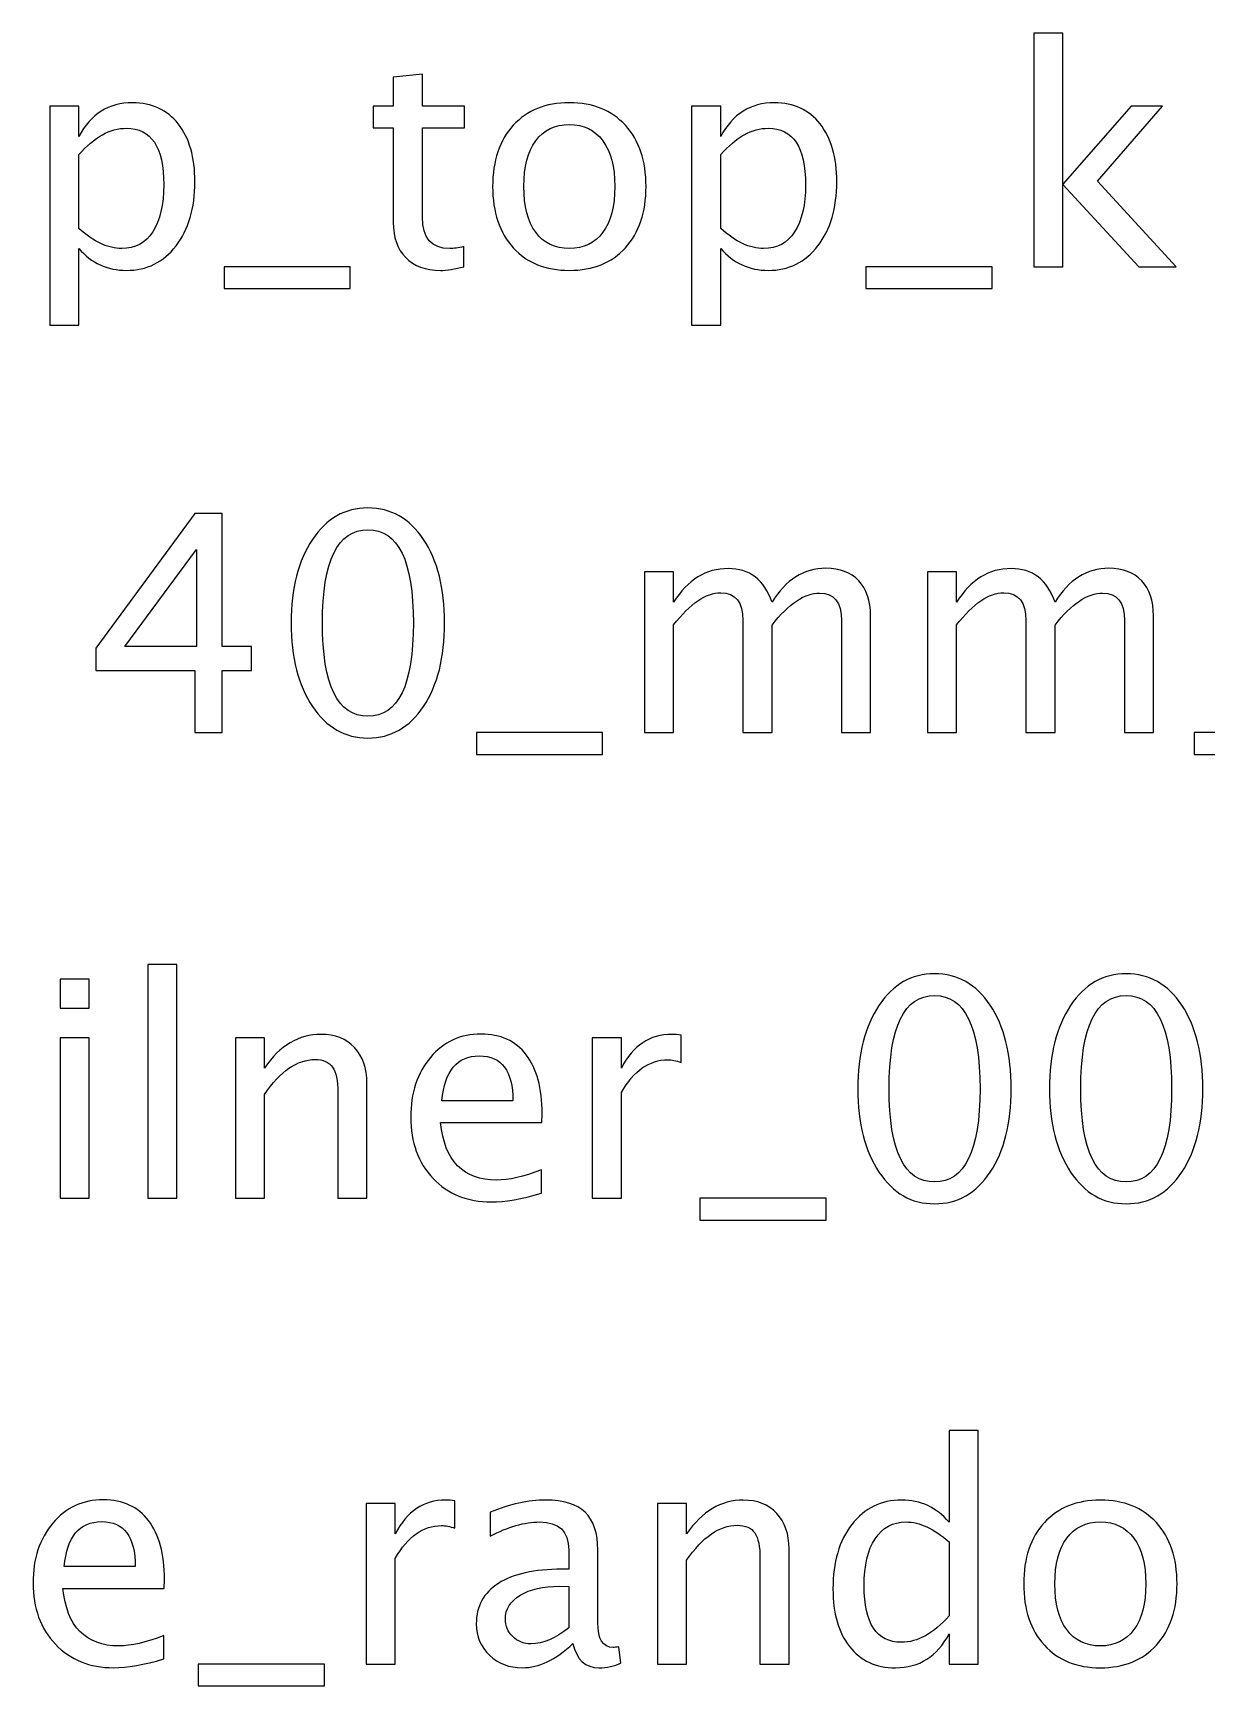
# Model space of a CAD drawing. Header units: centimetres. Extents: x -23.9 to 24.1, y -19.5 to 28.7.
# Drawn here: x 1.41 to 11.66, y 14.28 to 28.71 of the extents above; entities that cross this region are included whole.
import ezdxf

# ---------------------------------------------------------------- set-up
doc = ezdxf.new("R2010")
doc.units = ezdxf.units.CM
doc.header["$MEASUREMENT"] = 0
doc.layers.add('Layer 1', color=7, linetype='Continuous')

msp = doc.modelspace()

# ---------------------------------------------------------------- linework, layer by layer
at = {"layer": 'Layer 1'}
for points, knots in [([(10.15031, 26.67044), (10.15031, 26.67044), (10.15031, 28.71037), (10.15031, 28.71037), (10.15031, 28.71037), (10.15031, 28.71037), (10.40431, 28.71037), (10.40431, 28.71037), (10.40431, 28.71037), (10.40431, 28.71037), (10.40431, 27.39231), (10.40431, 27.39231), (10.40431, 27.39231), (10.40431, 27.39231), (10.99962, 28.07273), (10.99962, 28.07273), (10.99962, 28.07273), (10.99962, 28.07273), (11.27391, 28.07273), (11.27391, 28.07273), (11.27391, 28.07273), (11.27391, 28.07273), (10.70505, 27.41833), (10.70505, 27.41833), (10.70505, 27.41833), (10.70505, 27.41833), (11.39297, 26.67044), (11.39297, 26.67044), (11.39297, 26.67044), (11.39297, 26.67044), (11.06577, 26.67044), (11.06577, 26.67044), (11.06577, 26.67044), (11.06577, 26.67044), (10.40431, 27.38966), (10.40431, 27.38966), (10.40431, 27.38966), (10.40431, 27.38966), (10.40431, 26.67044), (10.40431, 26.67044), (10.40431, 26.67044), (10.40431, 26.67044), (10.15031, 26.67044), (10.15031, 26.67044)], [0, 0, 0, 0, 0.08333333, 0.08333333, 0.08333333, 0.08333333, 0.16666667, 0.16666667, 0.16666667, 0.16666667, 0.25, 0.25, 0.25, 0.25, 0.33333333, 0.33333333, 0.33333333, 0.33333333, 0.41666667, 0.41666667, 0.41666667, 0.41666667, 0.5, 0.5, 0.5, 0.5, 0.58333333, 0.58333333, 0.58333333, 0.58333333, 0.66666667, 0.66666667, 0.66666667, 0.66666667, 0.75, 0.75, 0.75, 0.75, 0.83333333, 0.83333333, 0.83333333, 0.83333333, 1, 1, 1, 1]), ([(5.17439, 26.67088), (5.0959, 26.64927), (5.02755, 26.63869), (4.96978, 26.63869), (4.96978, 26.63869), (4.84013, 26.63869), (4.73915, 26.67573), (4.66683, 26.74981), (4.66683, 26.74981), (4.59407, 26.8239), (4.55791, 26.92664), (4.55791, 27.0585), (4.55791, 27.0585), (4.55791, 27.0585), (4.55791, 27.88223), (4.55791, 27.88223), (4.55791, 27.88223), (4.55791, 27.88223), (4.38241, 27.88223), (4.38241, 27.88223), (4.38241, 27.88223), (4.38241, 27.88223), (4.38241, 28.07273), (4.38241, 28.07273), (4.38241, 28.07273), (4.38241, 28.07273), (4.55791, 28.07273), (4.55791, 28.07273), (4.55791, 28.07273), (4.55791, 28.07273), (4.55791, 28.32629), (4.55791, 28.32629), (4.55791, 28.32629), (4.55791, 28.32629), (4.81191, 28.35054), (4.81191, 28.35054), (4.81191, 28.35054), (4.81191, 28.35054), (4.81191, 28.07273), (4.81191, 28.07273), (4.81191, 28.07273), (4.81191, 28.07273), (5.17968, 28.07273), (5.17968, 28.07273), (5.17968, 28.07273), (5.17968, 28.07273), (5.17968, 27.88223), (5.17968, 27.88223), (5.17968, 27.88223), (5.17968, 27.88223), (4.81191, 27.88223), (4.81191, 27.88223), (4.81191, 27.88223), (4.81191, 27.88223), (4.81191, 27.10436), (4.81191, 27.10436), (4.81191, 27.10436), (4.81191, 26.92091), (4.89173, 26.82919), (5.05092, 26.82919), (5.05092, 26.82919), (5.08487, 26.82919), (5.12588, 26.83492), (5.17439, 26.84595), (5.17439, 26.84595), (5.17439, 26.84595), (5.17439, 26.67088), (5.17439, 26.67088)], [0, 0, 0, 0, 0.05555556, 0.05555556, 0.05555556, 0.05555556, 0.11111111, 0.11111111, 0.11111111, 0.11111111, 0.16666667, 0.16666667, 0.16666667, 0.16666667, 0.22222222, 0.22222222, 0.22222222, 0.22222222, 0.27777778, 0.27777778, 0.27777778, 0.27777778, 0.33333333, 0.33333333, 0.33333333, 0.33333333, 0.38888889, 0.38888889, 0.38888889, 0.38888889, 0.44444444, 0.44444444, 0.44444444, 0.44444444, 0.5, 0.5, 0.5, 0.5, 0.55555556, 0.55555556, 0.55555556, 0.55555556, 0.61111111, 0.61111111, 0.61111111, 0.61111111, 0.66666667, 0.66666667, 0.66666667, 0.66666667, 0.72222222, 0.72222222, 0.72222222, 0.72222222, 0.77777778, 0.77777778, 0.77777778, 0.77777778, 0.83333333, 0.83333333, 0.83333333, 0.83333333, 0.88888889, 0.88888889, 0.88888889, 0.88888889, 1, 1, 1, 1]), ([(1.55931, 26.15979), (1.55931, 26.15979), (1.55931, 28.07273), (1.55931, 28.07273), (1.55931, 28.07273), (1.55931, 28.07273), (1.81331, 28.07273), (1.81331, 28.07273), (1.81331, 28.07273), (1.81331, 28.07273), (1.81331, 27.80771), (1.81331, 27.80771), (1.81331, 27.80771), (1.91738, 28.00394), (2.07392, 28.10183), (2.2825, 28.10183), (2.2825, 28.10183), (2.4514, 28.10183), (2.58413, 28.04054), (2.68114, 27.91751), (2.68114, 27.91751), (2.77816, 27.79448), (2.82666, 27.62647), (2.82666, 27.41348), (2.82666, 27.41348), (2.82666, 27.18153), (2.77154, 26.99411), (2.66174, 26.85212), (2.66174, 26.85212), (2.55194, 26.70969), (2.4073, 26.63869), (2.22826, 26.63869), (2.22826, 26.63869), (2.06202, 26.63869), (1.92355, 26.70219), (1.81331, 26.82963), (1.81331, 26.82963), (1.81331, 26.82963), (1.81331, 26.15979), (1.81331, 26.15979), (1.81331, 26.15979), (1.81331, 26.15979), (1.55931, 26.15979), (1.55931, 26.15979)], [0, 0, 0, 0, 0.08333333, 0.08333333, 0.08333333, 0.08333333, 0.16666667, 0.16666667, 0.16666667, 0.16666667, 0.25, 0.25, 0.25, 0.25, 0.33333333, 0.33333333, 0.33333333, 0.33333333, 0.41666667, 0.41666667, 0.41666667, 0.41666667, 0.5, 0.5, 0.5, 0.5, 0.58333333, 0.58333333, 0.58333333, 0.58333333, 0.66666667, 0.66666667, 0.66666667, 0.66666667, 0.75, 0.75, 0.75, 0.75, 0.83333333, 0.83333333, 0.83333333, 0.83333333, 1, 1, 1, 1]), ([(6.09514, 26.63869), (5.88921, 26.63869), (5.72605, 26.70439), (5.6061, 26.8358), (5.6061, 26.8358), (5.48572, 26.96721), (5.42574, 27.14581), (5.42574, 27.37114), (5.42574, 27.37114), (5.42574, 27.59604), (5.48572, 27.77419), (5.6061, 27.90516), (5.6061, 27.90516), (5.72605, 28.03613), (5.88921, 28.10183), (6.09514, 28.10183), (6.09514, 28.10183), (6.30107, 28.10183), (6.46423, 28.03613), (6.58418, 27.90516), (6.58418, 27.90516), (6.70456, 27.77419), (6.76453, 27.59604), (6.76453, 27.37114), (6.76453, 27.37114), (6.76453, 27.14581), (6.70456, 26.96721), (6.58418, 26.8358), (6.58418, 26.8358), (6.46423, 26.70439), (6.30107, 26.63869), (6.09514, 26.63869)], [0, 0, 0, 0, 0.11111111, 0.11111111, 0.11111111, 0.11111111, 0.22222222, 0.22222222, 0.22222222, 0.22222222, 0.33333333, 0.33333333, 0.33333333, 0.33333333, 0.44444444, 0.44444444, 0.44444444, 0.44444444, 0.55555556, 0.55555556, 0.55555556, 0.55555556, 0.66666667, 0.66666667, 0.66666667, 0.66666667, 0.77777778, 0.77777778, 0.77777778, 0.77777778, 1, 1, 1, 1]), ([(7.16229, 26.15979), (7.16229, 26.15979), (7.16229, 28.07273), (7.16229, 28.07273), (7.16229, 28.07273), (7.16229, 28.07273), (7.41629, 28.07273), (7.41629, 28.07273), (7.41629, 28.07273), (7.41629, 28.07273), (7.41629, 27.80771), (7.41629, 27.80771), (7.41629, 27.80771), (7.52036, 28.00394), (7.6769, 28.10183), (7.88548, 28.10183), (7.88548, 28.10183), (8.05438, 28.10183), (8.18711, 28.04054), (8.28412, 27.91751), (8.28412, 27.91751), (8.38114, 27.79448), (8.42964, 27.62647), (8.42964, 27.41348), (8.42964, 27.41348), (8.42964, 27.18153), (8.37452, 26.99411), (8.26472, 26.85212), (8.26472, 26.85212), (8.15492, 26.70969), (8.01028, 26.63869), (7.83124, 26.63869), (7.83124, 26.63869), (7.665, 26.63869), (7.52653, 26.70219), (7.41629, 26.82963), (7.41629, 26.82963), (7.41629, 26.82963), (7.41629, 26.15979), (7.41629, 26.15979), (7.41629, 26.15979), (7.41629, 26.15979), (7.16229, 26.15979), (7.16229, 26.15979)], [0, 0, 0, 0, 0.08333333, 0.08333333, 0.08333333, 0.08333333, 0.16666667, 0.16666667, 0.16666667, 0.16666667, 0.25, 0.25, 0.25, 0.25, 0.33333333, 0.33333333, 0.33333333, 0.33333333, 0.41666667, 0.41666667, 0.41666667, 0.41666667, 0.5, 0.5, 0.5, 0.5, 0.58333333, 0.58333333, 0.58333333, 0.58333333, 0.66666667, 0.66666667, 0.66666667, 0.66666667, 0.75, 0.75, 0.75, 0.75, 0.83333333, 0.83333333, 0.83333333, 0.83333333, 1, 1, 1, 1]), ([(1.81331, 27.0047), (1.94428, 26.88784), (2.06907, 26.82919), (2.18769, 26.82919), (2.18769, 26.82919), (2.30455, 26.82919), (2.39495, 26.87814), (2.45845, 26.97559), (2.45845, 26.97559), (2.52239, 27.07305), (2.55414, 27.21019), (2.55414, 27.38746), (2.55414, 27.38746), (2.55414, 27.71554), (2.44566, 27.87958), (2.2287, 27.87958), (2.2287, 27.87958), (2.08671, 27.87958), (1.94825, 27.80286), (1.81331, 27.64896), (1.81331, 27.64896), (1.81331, 27.64896), (1.81331, 27.0047), (1.81331, 27.0047)], [0, 0, 0, 0, 0.14285714, 0.14285714, 0.14285714, 0.14285714, 0.28571429, 0.28571429, 0.28571429, 0.28571429, 0.42857143, 0.42857143, 0.42857143, 0.42857143, 0.57142857, 0.57142857, 0.57142857, 0.57142857, 0.71428571, 0.71428571, 0.71428571, 0.71428571, 1, 1, 1, 1]), ([(6.0947, 26.82919), (6.22038, 26.82919), (6.31827, 26.87637), (6.38794, 26.97118), (6.38794, 26.97118), (6.45718, 27.06555), (6.49201, 27.19917), (6.49201, 27.37114), (6.49201, 27.37114), (6.49201, 27.54268), (6.45718, 27.67586), (6.38794, 27.77022), (6.38794, 27.77022), (6.31827, 27.86415), (6.22038, 27.91133), (6.0947, 27.91133), (6.0947, 27.91133), (5.96858, 27.91133), (5.87069, 27.86415), (5.80189, 27.77022), (5.80189, 27.77022), (5.73266, 27.67586), (5.69827, 27.54268), (5.69827, 27.37114), (5.69827, 27.37114), (5.69827, 27.19917), (5.73266, 27.06555), (5.80189, 26.97118), (5.80189, 26.97118), (5.87069, 26.87637), (5.96858, 26.82919), (6.0947, 26.82919)], [0, 0, 0, 0, 0.11111111, 0.11111111, 0.11111111, 0.11111111, 0.22222222, 0.22222222, 0.22222222, 0.22222222, 0.33333333, 0.33333333, 0.33333333, 0.33333333, 0.44444444, 0.44444444, 0.44444444, 0.44444444, 0.55555556, 0.55555556, 0.55555556, 0.55555556, 0.66666667, 0.66666667, 0.66666667, 0.66666667, 0.77777778, 0.77777778, 0.77777778, 0.77777778, 1, 1, 1, 1]), ([(7.41629, 27.0047), (7.54726, 26.88784), (7.67205, 26.82919), (7.79067, 26.82919), (7.79067, 26.82919), (7.90753, 26.82919), (7.99793, 26.87814), (8.06143, 26.97559), (8.06143, 26.97559), (8.12537, 27.07305), (8.15712, 27.21019), (8.15712, 27.38746), (8.15712, 27.38746), (8.15712, 27.71554), (8.04864, 27.87958), (7.83168, 27.87958), (7.83168, 27.87958), (7.68969, 27.87958), (7.55123, 27.80286), (7.41629, 27.64896), (7.41629, 27.64896), (7.41629, 27.64896), (7.41629, 27.0047), (7.41629, 27.0047)], [0, 0, 0, 0, 0.14285714, 0.14285714, 0.14285714, 0.14285714, 0.28571429, 0.28571429, 0.28571429, 0.28571429, 0.42857143, 0.42857143, 0.42857143, 0.42857143, 0.57142857, 0.57142857, 0.57142857, 0.57142857, 0.71428571, 0.71428571, 0.71428571, 0.71428571, 1, 1, 1, 1]), ([(3.08154, 26.47994), (3.08154, 26.47994), (3.08154, 26.67044), (3.08154, 26.67044), (3.08154, 26.67044), (3.08154, 26.67044), (4.18221, 26.67044), (4.18221, 26.67044), (4.18221, 26.67044), (4.18221, 26.67044), (4.18221, 26.47994), (4.18221, 26.47994), (4.18221, 26.47994), (4.18221, 26.47994), (3.08154, 26.47994), (3.08154, 26.47994)], [0, 0, 0, 0, 0.2, 0.2, 0.2, 0.2, 0.4, 0.4, 0.4, 0.4, 0.6, 0.6, 0.6, 0.6, 1, 1, 1, 1]), ([(8.68452, 26.47994), (8.68452, 26.47994), (8.68452, 26.67044), (8.68452, 26.67044), (8.68452, 26.67044), (8.68452, 26.67044), (9.78519, 26.67044), (9.78519, 26.67044), (9.78519, 26.67044), (9.78519, 26.67044), (9.78519, 26.47994), (9.78519, 26.47994), (9.78519, 26.47994), (9.78519, 26.47994), (8.68452, 26.47994), (8.68452, 26.47994)], [0, 0, 0, 0, 0.2, 0.2, 0.2, 0.2, 0.4, 0.4, 0.4, 0.4, 0.6, 0.6, 0.6, 0.6, 1, 1, 1, 1]), ([(4.33678, 22.55706), (4.13614, 22.55706), (3.9743, 22.64922), (3.85171, 22.8331), (3.85171, 22.8331), (3.72868, 23.01699), (3.66739, 23.25952), (3.66739, 23.56115), (3.66739, 23.56115), (3.66739, 23.86277), (3.72868, 24.10531), (3.85171, 24.28919), (3.85171, 24.28919), (3.9743, 24.47308), (4.13614, 24.56524), (4.33678, 24.56524), (4.33678, 24.56524), (4.53831, 24.56524), (4.70014, 24.47352), (4.82273, 24.29007), (4.82273, 24.29007), (4.94488, 24.10663), (5.00618, 23.86365), (5.00618, 23.56115), (5.00618, 23.56115), (5.00618, 23.25952), (4.94488, 23.01699), (4.82273, 22.8331), (4.82273, 22.8331), (4.70014, 22.64922), (4.53831, 22.55706), (4.33678, 22.55706)], [0, 0, 0, 0, 0.11111111, 0.11111111, 0.11111111, 0.11111111, 0.22222222, 0.22222222, 0.22222222, 0.22222222, 0.33333333, 0.33333333, 0.33333333, 0.33333333, 0.44444444, 0.44444444, 0.44444444, 0.44444444, 0.55555556, 0.55555556, 0.55555556, 0.55555556, 0.66666667, 0.66666667, 0.66666667, 0.66666667, 0.77777778, 0.77777778, 0.77777778, 0.77777778, 1, 1, 1, 1]), ([(2.82513, 22.60468), (2.82513, 22.60468), (2.82513, 23.14708), (2.82513, 23.14708), (2.82513, 23.14708), (2.82513, 23.14708), (1.96259, 23.14708), (1.96259, 23.14708), (1.96259, 23.14708), (1.96259, 23.14708), (1.96259, 23.34022), (1.96259, 23.34022), (1.96259, 23.34022), (1.96259, 23.34022), (2.82513, 24.51762), (2.82513, 24.51762), (2.82513, 24.51762), (2.82513, 24.51762), (3.06325, 24.51762), (3.06325, 24.51762), (3.06325, 24.51762), (3.06325, 24.51762), (3.06325, 23.3561), (3.06325, 23.3561), (3.06325, 23.3561), (3.06325, 23.3561), (3.3199, 23.3561), (3.3199, 23.3561), (3.3199, 23.3561), (3.3199, 23.3561), (3.3199, 23.14708), (3.3199, 23.14708), (3.3199, 23.14708), (3.3199, 23.14708), (3.06325, 23.14708), (3.06325, 23.14708), (3.06325, 23.14708), (3.06325, 23.14708), (3.06325, 22.60468), (3.06325, 22.60468), (3.06325, 22.60468), (3.06325, 22.60468), (2.82513, 22.60468), (2.82513, 22.60468)], [0, 0, 0, 0, 0.08333333, 0.08333333, 0.08333333, 0.08333333, 0.16666667, 0.16666667, 0.16666667, 0.16666667, 0.25, 0.25, 0.25, 0.25, 0.33333333, 0.33333333, 0.33333333, 0.33333333, 0.41666667, 0.41666667, 0.41666667, 0.41666667, 0.5, 0.5, 0.5, 0.5, 0.58333333, 0.58333333, 0.58333333, 0.58333333, 0.66666667, 0.66666667, 0.66666667, 0.66666667, 0.75, 0.75, 0.75, 0.75, 0.83333333, 0.83333333, 0.83333333, 0.83333333, 1, 1, 1, 1]), ([(4.33634, 22.74755), (4.60137, 22.74755), (4.73366, 23.01875), (4.73366, 23.56115), (4.73366, 23.56115), (4.73366, 24.10354), (4.60137, 24.37474), (4.33634, 24.37474), (4.33634, 24.37474), (4.0722, 24.37474), (3.93991, 24.10354), (3.93991, 23.56115), (3.93991, 23.56115), (3.93991, 23.01875), (4.0722, 22.74755), (4.33634, 22.74755)], [0, 0, 0, 0, 0.2, 0.2, 0.2, 0.2, 0.4, 0.4, 0.4, 0.4, 0.6, 0.6, 0.6, 0.6, 1, 1, 1, 1]), ([(2.2135, 23.3561), (2.2135, 23.3561), (2.841, 23.3561), (2.841, 23.3561), (2.841, 23.3561), (2.841, 23.3561), (2.841, 24.20364), (2.841, 24.20364), (2.841, 24.20364), (2.841, 24.20364), (2.2135, 23.3561), (2.2135, 23.3561)], [0, 0, 0, 0, 0.25, 0.25, 0.25, 0.25, 0.5, 0.5, 0.5, 0.5, 1, 1, 1, 1]), ([(6.75066, 22.60468), (6.75066, 22.60468), (6.75066, 24.00697), (6.75066, 24.00697), (6.75066, 24.00697), (6.75066, 24.00697), (7.00466, 24.00697), (7.00466, 24.00697), (7.00466, 24.00697), (7.00466, 24.00697), (7.00466, 23.74195), (7.00466, 23.74195), (7.00466, 23.74195), (7.12857, 23.93818), (7.28732, 24.03607), (7.48179, 24.03607), (7.48179, 24.03607), (7.6692, 24.03607), (7.79664, 23.93818), (7.86455, 23.74195), (7.86455, 23.74195), (7.98494, 23.93994), (8.14193, 24.03872), (8.33463, 24.03872), (8.33463, 24.03872), (8.45766, 24.03872), (8.55335, 24.00256), (8.6217, 23.9298), (8.6217, 23.9298), (8.69005, 23.85704), (8.72445, 23.75518), (8.72445, 23.62421), (8.72445, 23.62421), (8.72445, 23.62421), (8.72445, 22.60468), (8.72445, 22.60468), (8.72445, 22.60468), (8.72445, 22.60468), (8.47045, 22.60468), (8.47045, 22.60468), (8.47045, 22.60468), (8.47045, 22.60468), (8.47045, 23.58231), (8.47045, 23.58231), (8.47045, 23.58231), (8.47045, 23.74195), (8.40695, 23.82176), (8.27995, 23.82176), (8.27995, 23.82176), (8.1481, 23.82176), (8.00963, 23.72872), (7.86455, 23.54219), (7.86455, 23.54219), (7.86455, 23.54219), (7.86455, 22.60468), (7.86455, 22.60468), (7.86455, 22.60468), (7.86455, 22.60468), (7.61055, 22.60468), (7.61055, 22.60468), (7.61055, 22.60468), (7.61055, 22.60468), (7.61055, 23.5832), (7.61055, 23.5832), (7.61055, 23.5832), (7.61055, 23.74415), (7.54617, 23.82441), (7.41697, 23.82441), (7.41697, 23.82441), (7.28865, 23.82441), (7.15106, 23.73092), (7.00466, 23.54351), (7.00466, 23.54351), (7.00466, 23.54351), (7.00466, 22.60468), (7.00466, 22.60468), (7.00466, 22.60468), (7.00466, 22.60468), (6.75066, 22.60468), (6.75066, 22.60468)], [0, 0, 0, 0, 0.04761905, 0.04761905, 0.04761905, 0.04761905, 0.0952381, 0.0952381, 0.0952381, 0.0952381, 0.14285714, 0.14285714, 0.14285714, 0.14285714, 0.19047619, 0.19047619, 0.19047619, 0.19047619, 0.23809524, 0.23809524, 0.23809524, 0.23809524, 0.28571429, 0.28571429, 0.28571429, 0.28571429, 0.33333333, 0.33333333, 0.33333333, 0.33333333, 0.38095238, 0.38095238, 0.38095238, 0.38095238, 0.42857143, 0.42857143, 0.42857143, 0.42857143, 0.47619048, 0.47619048, 0.47619048, 0.47619048, 0.52380952, 0.52380952, 0.52380952, 0.52380952, 0.57142857, 0.57142857, 0.57142857, 0.57142857, 0.61904762, 0.61904762, 0.61904762, 0.61904762, 0.66666667, 0.66666667, 0.66666667, 0.66666667, 0.71428571, 0.71428571, 0.71428571, 0.71428571, 0.76190476, 0.76190476, 0.76190476, 0.76190476, 0.80952381, 0.80952381, 0.80952381, 0.80952381, 0.85714286, 0.85714286, 0.85714286, 0.85714286, 0.9047619, 0.9047619, 0.9047619, 0.9047619, 1, 1, 1, 1]), ([(9.22098, 22.60468), (9.22098, 22.60468), (9.22098, 24.00697), (9.22098, 24.00697), (9.22098, 24.00697), (9.22098, 24.00697), (9.47498, 24.00697), (9.47498, 24.00697), (9.47498, 24.00697), (9.47498, 24.00697), (9.47498, 23.74195), (9.47498, 23.74195), (9.47498, 23.74195), (9.59889, 23.93818), (9.75764, 24.03607), (9.95211, 24.03607), (9.95211, 24.03607), (10.13952, 24.03607), (10.26696, 23.93818), (10.33487, 23.74195), (10.33487, 23.74195), (10.45526, 23.93994), (10.61225, 24.03872), (10.80495, 24.03872), (10.80495, 24.03872), (10.92798, 24.03872), (11.02367, 24.00256), (11.09202, 23.9298), (11.09202, 23.9298), (11.16037, 23.85704), (11.19477, 23.75518), (11.19477, 23.62421), (11.19477, 23.62421), (11.19477, 23.62421), (11.19477, 22.60468), (11.19477, 22.60468), (11.19477, 22.60468), (11.19477, 22.60468), (10.94077, 22.60468), (10.94077, 22.60468), (10.94077, 22.60468), (10.94077, 22.60468), (10.94077, 23.58231), (10.94077, 23.58231), (10.94077, 23.58231), (10.94077, 23.74195), (10.87727, 23.82176), (10.75027, 23.82176), (10.75027, 23.82176), (10.61842, 23.82176), (10.47995, 23.72872), (10.33487, 23.54219), (10.33487, 23.54219), (10.33487, 23.54219), (10.33487, 22.60468), (10.33487, 22.60468), (10.33487, 22.60468), (10.33487, 22.60468), (10.08087, 22.60468), (10.08087, 22.60468), (10.08087, 22.60468), (10.08087, 22.60468), (10.08087, 23.5832), (10.08087, 23.5832), (10.08087, 23.5832), (10.08087, 23.74415), (10.01649, 23.82441), (9.88729, 23.82441), (9.88729, 23.82441), (9.75897, 23.82441), (9.62138, 23.73092), (9.47498, 23.54351), (9.47498, 23.54351), (9.47498, 23.54351), (9.47498, 22.60468), (9.47498, 22.60468), (9.47498, 22.60468), (9.47498, 22.60468), (9.22098, 22.60468), (9.22098, 22.60468)], [0, 0, 0, 0, 0.04761905, 0.04761905, 0.04761905, 0.04761905, 0.0952381, 0.0952381, 0.0952381, 0.0952381, 0.14285714, 0.14285714, 0.14285714, 0.14285714, 0.19047619, 0.19047619, 0.19047619, 0.19047619, 0.23809524, 0.23809524, 0.23809524, 0.23809524, 0.28571429, 0.28571429, 0.28571429, 0.28571429, 0.33333333, 0.33333333, 0.33333333, 0.33333333, 0.38095238, 0.38095238, 0.38095238, 0.38095238, 0.42857143, 0.42857143, 0.42857143, 0.42857143, 0.47619048, 0.47619048, 0.47619048, 0.47619048, 0.52380952, 0.52380952, 0.52380952, 0.52380952, 0.57142857, 0.57142857, 0.57142857, 0.57142857, 0.61904762, 0.61904762, 0.61904762, 0.61904762, 0.66666667, 0.66666667, 0.66666667, 0.66666667, 0.71428571, 0.71428571, 0.71428571, 0.71428571, 0.76190476, 0.76190476, 0.76190476, 0.76190476, 0.80952381, 0.80952381, 0.80952381, 0.80952381, 0.85714286, 0.85714286, 0.85714286, 0.85714286, 0.9047619, 0.9047619, 0.9047619, 0.9047619, 1, 1, 1, 1]), ([(5.28487, 22.41418), (5.28487, 22.41418), (5.28487, 22.60468), (5.28487, 22.60468), (5.28487, 22.60468), (5.28487, 22.60468), (6.38554, 22.60468), (6.38554, 22.60468), (6.38554, 22.60468), (6.38554, 22.60468), (6.38554, 22.41418), (6.38554, 22.41418), (6.38554, 22.41418), (6.38554, 22.41418), (5.28487, 22.41418), (5.28487, 22.41418)], [0, 0, 0, 0, 0.2, 0.2, 0.2, 0.2, 0.4, 0.4, 0.4, 0.4, 0.6, 0.6, 0.6, 0.6, 1, 1, 1, 1]), ([(11.54842, 22.41418), (11.54842, 22.41418), (11.54842, 22.60468), (11.54842, 22.60468), (11.54842, 22.60468), (11.54842, 22.60468), (12.64909, 22.60468), (12.64909, 22.60468), (12.64909, 22.60468), (12.64909, 22.60468), (12.64909, 22.41418), (12.64909, 22.41418), (12.64909, 22.41418), (12.64909, 22.41418), (11.54842, 22.41418), (11.54842, 22.41418)], [0, 0, 0, 0, 0.2, 0.2, 0.2, 0.2, 0.4, 0.4, 0.4, 0.4, 0.6, 0.6, 0.6, 0.6, 1, 1, 1, 1]), ([(2.41478, 18.53892), (2.41478, 18.53892), (2.41478, 20.57885), (2.41478, 20.57885), (2.41478, 20.57885), (2.41478, 20.57885), (2.66878, 20.57885), (2.66878, 20.57885), (2.66878, 20.57885), (2.66878, 20.57885), (2.66878, 18.53892), (2.66878, 18.53892), (2.66878, 18.53892), (2.66878, 18.53892), (2.41478, 18.53892), (2.41478, 18.53892)], [0, 0, 0, 0, 0.2, 0.2, 0.2, 0.2, 0.4, 0.4, 0.4, 0.4, 0.6, 0.6, 0.6, 0.6, 1, 1, 1, 1]), ([(9.28335, 18.4913), (9.08271, 18.4913), (8.92087, 18.58346), (8.79828, 18.76734), (8.79828, 18.76734), (8.67525, 18.95123), (8.61396, 19.19376), (8.61396, 19.49539), (8.61396, 19.49539), (8.61396, 19.79701), (8.67525, 20.03955), (8.79828, 20.22343), (8.79828, 20.22343), (8.92087, 20.40732), (9.08271, 20.49948), (9.28335, 20.49948), (9.28335, 20.49948), (9.48488, 20.49948), (9.64671, 20.40776), (9.7693, 20.22431), (9.7693, 20.22431), (9.89145, 20.04087), (9.95275, 19.79789), (9.95275, 19.49539), (9.95275, 19.49539), (9.95275, 19.19376), (9.89145, 18.95123), (9.7693, 18.76734), (9.7693, 18.76734), (9.64671, 18.58346), (9.48488, 18.4913), (9.28335, 18.4913)], [0, 0, 0, 0, 0.11111111, 0.11111111, 0.11111111, 0.11111111, 0.22222222, 0.22222222, 0.22222222, 0.22222222, 0.33333333, 0.33333333, 0.33333333, 0.33333333, 0.44444444, 0.44444444, 0.44444444, 0.44444444, 0.55555556, 0.55555556, 0.55555556, 0.55555556, 0.66666667, 0.66666667, 0.66666667, 0.66666667, 0.77777778, 0.77777778, 0.77777778, 0.77777778, 1, 1, 1, 1]), ([(10.9564, 18.4913), (10.75576, 18.4913), (10.59392, 18.58346), (10.47133, 18.76734), (10.47133, 18.76734), (10.3483, 18.95123), (10.28701, 19.19376), (10.28701, 19.49539), (10.28701, 19.49539), (10.28701, 19.79701), (10.3483, 20.03955), (10.47133, 20.22343), (10.47133, 20.22343), (10.59392, 20.40732), (10.75576, 20.49948), (10.9564, 20.49948), (10.9564, 20.49948), (11.15793, 20.49948), (11.31976, 20.40776), (11.44235, 20.22431), (11.44235, 20.22431), (11.5645, 20.04087), (11.6258, 19.79789), (11.6258, 19.49539), (11.6258, 19.49539), (11.6258, 19.19376), (11.5645, 18.95123), (11.44235, 18.76734), (11.44235, 18.76734), (11.31976, 18.58346), (11.15793, 18.4913), (10.9564, 18.4913)], [0, 0, 0, 0, 0.11111111, 0.11111111, 0.11111111, 0.11111111, 0.22222222, 0.22222222, 0.22222222, 0.22222222, 0.33333333, 0.33333333, 0.33333333, 0.33333333, 0.44444444, 0.44444444, 0.44444444, 0.44444444, 0.55555556, 0.55555556, 0.55555556, 0.55555556, 0.66666667, 0.66666667, 0.66666667, 0.66666667, 0.77777778, 0.77777778, 0.77777778, 0.77777778, 1, 1, 1, 1]), ([(1.65014, 20.19786), (1.65014, 20.19786), (1.65014, 20.45186), (1.65014, 20.45186), (1.65014, 20.45186), (1.65014, 20.45186), (1.90414, 20.45186), (1.90414, 20.45186), (1.90414, 20.45186), (1.90414, 20.45186), (1.90414, 20.19786), (1.90414, 20.19786), (1.90414, 20.19786), (1.90414, 20.19786), (1.65014, 20.19786), (1.65014, 20.19786)], [0, 0, 0, 0, 0.2, 0.2, 0.2, 0.2, 0.4, 0.4, 0.4, 0.4, 0.6, 0.6, 0.6, 0.6, 1, 1, 1, 1]), ([(9.28291, 18.68179), (9.54794, 18.68179), (9.68023, 18.95299), (9.68023, 19.49539), (9.68023, 19.49539), (9.68023, 20.03778), (9.54794, 20.30898), (9.28291, 20.30898), (9.28291, 20.30898), (9.01877, 20.30898), (8.88648, 20.03778), (8.88648, 19.49539), (8.88648, 19.49539), (8.88648, 18.95299), (9.01877, 18.68179), (9.28291, 18.68179)], [0, 0, 0, 0, 0.2, 0.2, 0.2, 0.2, 0.4, 0.4, 0.4, 0.4, 0.6, 0.6, 0.6, 0.6, 1, 1, 1, 1]), ([(10.95596, 18.68179), (11.22099, 18.68179), (11.35328, 18.95299), (11.35328, 19.49539), (11.35328, 19.49539), (11.35328, 20.03778), (11.22099, 20.30898), (10.95596, 20.30898), (10.95596, 20.30898), (10.69182, 20.30898), (10.55953, 20.03778), (10.55953, 19.49539), (10.55953, 19.49539), (10.55953, 18.95299), (10.69182, 18.68179), (10.95596, 18.68179)], [0, 0, 0, 0, 0.2, 0.2, 0.2, 0.2, 0.4, 0.4, 0.4, 0.4, 0.6, 0.6, 0.6, 0.6, 1, 1, 1, 1]), ([(1.65014, 18.53892), (1.65014, 18.53892), (1.65014, 19.94121), (1.65014, 19.94121), (1.65014, 19.94121), (1.65014, 19.94121), (1.90414, 19.94121), (1.90414, 19.94121), (1.90414, 19.94121), (1.90414, 19.94121), (1.90414, 18.53892), (1.90414, 18.53892), (1.90414, 18.53892), (1.90414, 18.53892), (1.65014, 18.53892), (1.65014, 18.53892)], [0, 0, 0, 0, 0.2, 0.2, 0.2, 0.2, 0.4, 0.4, 0.4, 0.4, 0.6, 0.6, 0.6, 0.6, 1, 1, 1, 1]), ([(3.17942, 18.53892), (3.17942, 18.53892), (3.17942, 19.94121), (3.17942, 19.94121), (3.17942, 19.94121), (3.17942, 19.94121), (3.43342, 19.94121), (3.43342, 19.94121), (3.43342, 19.94121), (3.43342, 19.94121), (3.43342, 19.67619), (3.43342, 19.67619), (3.43342, 19.67619), (3.56792, 19.87242), (3.73284, 19.97031), (3.92775, 19.97031), (3.92775, 19.97031), (4.05034, 19.97031), (4.14779, 19.93195), (4.21967, 19.85478), (4.21967, 19.85478), (4.29155, 19.77805), (4.32771, 19.67442), (4.32771, 19.54478), (4.32771, 19.54478), (4.32771, 19.54478), (4.32771, 18.53892), (4.32771, 18.53892), (4.32771, 18.53892), (4.32771, 18.53892), (4.07371, 18.53892), (4.07371, 18.53892), (4.07371, 18.53892), (4.07371, 18.53892), (4.07371, 19.46187), (4.07371, 19.46187), (4.07371, 19.46187), (4.07371, 19.56594), (4.05828, 19.64003), (4.02785, 19.68412), (4.02785, 19.68412), (3.99698, 19.72866), (3.94627, 19.75071), (3.87527, 19.75071), (3.87527, 19.75071), (3.71917, 19.75071), (3.57188, 19.64885), (3.43342, 19.44512), (3.43342, 19.44512), (3.43342, 19.44512), (3.43342, 18.53892), (3.43342, 18.53892), (3.43342, 18.53892), (3.43342, 18.53892), (3.17942, 18.53892), (3.17942, 18.53892)], [0, 0, 0, 0, 0.06666667, 0.06666667, 0.06666667, 0.06666667, 0.13333333, 0.13333333, 0.13333333, 0.13333333, 0.2, 0.2, 0.2, 0.2, 0.26666667, 0.26666667, 0.26666667, 0.26666667, 0.33333333, 0.33333333, 0.33333333, 0.33333333, 0.4, 0.4, 0.4, 0.4, 0.46666667, 0.46666667, 0.46666667, 0.46666667, 0.53333333, 0.53333333, 0.53333333, 0.53333333, 0.6, 0.6, 0.6, 0.6, 0.66666667, 0.66666667, 0.66666667, 0.66666667, 0.73333333, 0.73333333, 0.73333333, 0.73333333, 0.8, 0.8, 0.8, 0.8, 0.86666667, 0.86666667, 0.86666667, 0.86666667, 1, 1, 1, 1]), ([(5.85083, 18.5839), (5.68017, 18.53275), (5.53421, 18.50717), (5.4125, 18.50717), (5.4125, 18.50717), (5.2048, 18.50717), (5.03591, 18.57596), (4.90583, 18.7131), (4.90583, 18.7131), (4.77574, 18.85025), (4.71047, 19.02796), (4.71047, 19.24668), (4.71047, 19.24668), (4.71047, 19.45879), (4.7678, 19.63297), (4.88289, 19.76923), (4.88289, 19.76923), (4.99799, 19.90505), (5.14527, 19.97296), (5.32475, 19.97296), (5.32475, 19.97296), (5.49452, 19.97296), (5.62593, 19.91255), (5.71854, 19.79172), (5.71854, 19.79172), (5.81114, 19.67089), (5.85744, 19.4998), (5.85744, 19.27799), (5.85744, 19.27799), (5.85744, 19.27799), (5.85612, 19.20038), (5.85612, 19.20038), (5.85612, 19.20038), (5.85612, 19.20038), (4.96977, 19.20038), (4.96977, 19.20038), (4.96977, 19.20038), (5.00681, 18.86524), (5.17041, 18.69767), (5.46013, 18.69767), (5.46013, 18.69767), (5.5664, 18.69767), (5.69649, 18.72766), (5.85083, 18.78763), (5.85083, 18.78763), (5.85083, 18.78763), (5.85083, 18.5839), (5.85083, 18.5839)], [0, 0, 0, 0, 0.07692308, 0.07692308, 0.07692308, 0.07692308, 0.15384615, 0.15384615, 0.15384615, 0.15384615, 0.23076923, 0.23076923, 0.23076923, 0.23076923, 0.30769231, 0.30769231, 0.30769231, 0.30769231, 0.38461538, 0.38461538, 0.38461538, 0.38461538, 0.46153846, 0.46153846, 0.46153846, 0.46153846, 0.53846154, 0.53846154, 0.53846154, 0.53846154, 0.61538462, 0.61538462, 0.61538462, 0.61538462, 0.69230769, 0.69230769, 0.69230769, 0.69230769, 0.76923077, 0.76923077, 0.76923077, 0.76923077, 0.84615385, 0.84615385, 0.84615385, 0.84615385, 1, 1, 1, 1]), ([(6.29577, 18.53892), (6.29577, 18.53892), (6.29577, 19.94121), (6.29577, 19.94121), (6.29577, 19.94121), (6.29577, 19.94121), (6.54977, 19.94121), (6.54977, 19.94121), (6.54977, 19.94121), (6.54977, 19.94121), (6.54977, 19.67619), (6.54977, 19.67619), (6.54977, 19.67619), (6.65075, 19.87242), (6.79715, 19.97031), (6.98942, 19.97031), (6.98942, 19.97031), (7.01544, 19.97031), (7.04278, 19.96811), (7.071, 19.9637), (7.071, 19.9637), (7.071, 19.9637), (7.071, 19.72602), (7.071, 19.72602), (7.071, 19.72602), (7.0269, 19.74057), (6.9881, 19.74806), (6.95458, 19.74806), (6.95458, 19.74806), (6.79319, 19.74806), (6.65825, 19.65281), (6.54977, 19.46187), (6.54977, 19.46187), (6.54977, 19.46187), (6.54977, 18.53892), (6.54977, 18.53892), (6.54977, 18.53892), (6.54977, 18.53892), (6.29577, 18.53892), (6.29577, 18.53892)], [0, 0, 0, 0, 0.09090909, 0.09090909, 0.09090909, 0.09090909, 0.18181818, 0.18181818, 0.18181818, 0.18181818, 0.27272727, 0.27272727, 0.27272727, 0.27272727, 0.36363636, 0.36363636, 0.36363636, 0.36363636, 0.45454545, 0.45454545, 0.45454545, 0.45454545, 0.54545455, 0.54545455, 0.54545455, 0.54545455, 0.63636364, 0.63636364, 0.63636364, 0.63636364, 0.72727273, 0.72727273, 0.72727273, 0.72727273, 0.81818182, 0.81818182, 0.81818182, 0.81818182, 1, 1, 1, 1]), ([(4.983, 19.39088), (4.983, 19.39088), (5.60212, 19.39088), (5.60212, 19.39088), (5.60212, 19.39088), (5.60212, 19.65193), (5.50466, 19.78246), (5.3102, 19.78246), (5.3102, 19.78246), (5.1144, 19.78246), (5.00548, 19.65193), (4.983, 19.39088)], [0, 0, 0, 0, 0.25, 0.25, 0.25, 0.25, 0.5, 0.5, 0.5, 0.5, 1, 1, 1, 1]), ([(7.23548, 18.34842), (7.23548, 18.34842), (7.23548, 18.53892), (7.23548, 18.53892), (7.23548, 18.53892), (7.23548, 18.53892), (8.33615, 18.53892), (8.33615, 18.53892), (8.33615, 18.53892), (8.33615, 18.53892), (8.33615, 18.34842), (8.33615, 18.34842), (8.33615, 18.34842), (8.33615, 18.34842), (7.23548, 18.34842), (7.23548, 18.34842)], [0, 0, 0, 0, 0.2, 0.2, 0.2, 0.2, 0.4, 0.4, 0.4, 0.4, 0.6, 0.6, 0.6, 0.6, 1, 1, 1, 1]), ([(9.40971, 14.47316), (9.40971, 14.47316), (9.40971, 14.73642), (9.40971, 14.73642), (9.40971, 14.73642), (9.30608, 14.53975), (9.14998, 14.44141), (8.9414, 14.44141), (8.9414, 14.44141), (8.77206, 14.44141), (8.63889, 14.50271), (8.54188, 14.62574), (8.54188, 14.62574), (8.44486, 14.74877), (8.39635, 14.91678), (8.39635, 15.12977), (8.39635, 15.12977), (8.39635, 15.3626), (8.45148, 15.55001), (8.56128, 15.69201), (8.56128, 15.69201), (8.67152, 15.83356), (8.81616, 15.90455), (8.99564, 15.90455), (8.99564, 15.90455), (9.16188, 15.90455), (9.30035, 15.84105), (9.40971, 15.71361), (9.40971, 15.71361), (9.40971, 15.71361), (9.40971, 16.51309), (9.40971, 16.51309), (9.40971, 16.51309), (9.40971, 16.51309), (9.66371, 16.51309), (9.66371, 16.51309), (9.66371, 16.51309), (9.66371, 16.51309), (9.66371, 14.47316), (9.66371, 14.47316), (9.66371, 14.47316), (9.66371, 14.47316), (9.40971, 14.47316), (9.40971, 14.47316)], [0, 0, 0, 0, 0.08333333, 0.08333333, 0.08333333, 0.08333333, 0.16666667, 0.16666667, 0.16666667, 0.16666667, 0.25, 0.25, 0.25, 0.25, 0.33333333, 0.33333333, 0.33333333, 0.33333333, 0.41666667, 0.41666667, 0.41666667, 0.41666667, 0.5, 0.5, 0.5, 0.5, 0.58333333, 0.58333333, 0.58333333, 0.58333333, 0.66666667, 0.66666667, 0.66666667, 0.66666667, 0.75, 0.75, 0.75, 0.75, 0.83333333, 0.83333333, 0.83333333, 0.83333333, 1, 1, 1, 1]), ([(2.55392, 14.51814), (2.38326, 14.46699), (2.2373, 14.44141), (2.11559, 14.44141), (2.11559, 14.44141), (1.90789, 14.44141), (1.739, 14.5102), (1.60892, 14.64734), (1.60892, 14.64734), (1.47883, 14.78449), (1.41356, 14.9622), (1.41356, 15.18092), (1.41356, 15.18092), (1.41356, 15.39303), (1.47089, 15.56721), (1.58598, 15.70347), (1.58598, 15.70347), (1.70108, 15.83929), (1.84836, 15.9072), (2.02784, 15.9072), (2.02784, 15.9072), (2.19761, 15.9072), (2.32902, 15.84679), (2.42163, 15.72596), (2.42163, 15.72596), (2.51423, 15.60513), (2.56053, 15.43404), (2.56053, 15.21223), (2.56053, 15.21223), (2.56053, 15.21223), (2.55921, 15.13462), (2.55921, 15.13462), (2.55921, 15.13462), (2.55921, 15.13462), (1.67286, 15.13462), (1.67286, 15.13462), (1.67286, 15.13462), (1.7099, 14.79948), (1.8735, 14.63191), (2.16322, 14.63191), (2.16322, 14.63191), (2.26949, 14.63191), (2.39958, 14.6619), (2.55392, 14.72187), (2.55392, 14.72187), (2.55392, 14.72187), (2.55392, 14.51814), (2.55392, 14.51814)], [0, 0, 0, 0, 0.07692308, 0.07692308, 0.07692308, 0.07692308, 0.15384615, 0.15384615, 0.15384615, 0.15384615, 0.23076923, 0.23076923, 0.23076923, 0.23076923, 0.30769231, 0.30769231, 0.30769231, 0.30769231, 0.38461538, 0.38461538, 0.38461538, 0.38461538, 0.46153846, 0.46153846, 0.46153846, 0.46153846, 0.53846154, 0.53846154, 0.53846154, 0.53846154, 0.61538462, 0.61538462, 0.61538462, 0.61538462, 0.69230769, 0.69230769, 0.69230769, 0.69230769, 0.76923077, 0.76923077, 0.76923077, 0.76923077, 0.84615385, 0.84615385, 0.84615385, 0.84615385, 1, 1, 1, 1]), ([(4.32177, 14.47316), (4.32177, 14.47316), (4.32177, 15.87545), (4.32177, 15.87545), (4.32177, 15.87545), (4.32177, 15.87545), (4.57577, 15.87545), (4.57577, 15.87545), (4.57577, 15.87545), (4.57577, 15.87545), (4.57577, 15.61043), (4.57577, 15.61043), (4.57577, 15.61043), (4.67675, 15.80666), (4.82315, 15.90455), (5.01542, 15.90455), (5.01542, 15.90455), (5.04144, 15.90455), (5.06878, 15.90235), (5.097, 15.89794), (5.097, 15.89794), (5.097, 15.89794), (5.097, 15.66026), (5.097, 15.66026), (5.097, 15.66026), (5.0529, 15.67481), (5.0141, 15.6823), (4.98058, 15.6823), (4.98058, 15.6823), (4.81919, 15.6823), (4.68425, 15.58705), (4.57577, 15.39611), (4.57577, 15.39611), (4.57577, 15.39611), (4.57577, 14.47316), (4.57577, 14.47316), (4.57577, 14.47316), (4.57577, 14.47316), (4.32177, 14.47316), (4.32177, 14.47316)], [0, 0, 0, 0, 0.09090909, 0.09090909, 0.09090909, 0.09090909, 0.18181818, 0.18181818, 0.18181818, 0.18181818, 0.27272727, 0.27272727, 0.27272727, 0.27272727, 0.36363636, 0.36363636, 0.36363636, 0.36363636, 0.45454545, 0.45454545, 0.45454545, 0.45454545, 0.54545455, 0.54545455, 0.54545455, 0.54545455, 0.63636364, 0.63636364, 0.63636364, 0.63636364, 0.72727273, 0.72727273, 0.72727273, 0.72727273, 0.81818182, 0.81818182, 0.81818182, 0.81818182, 1, 1, 1, 1]), ([(6.12711, 14.65175), (5.97454, 14.51152), (5.82769, 14.44141), (5.68658, 14.44141), (5.68658, 14.44141), (5.57061, 14.44141), (5.47403, 14.47757), (5.39775, 14.55033), (5.39775, 14.55033), (5.32102, 14.62309), (5.28265, 14.71481), (5.28265, 14.8255), (5.28265, 14.8255), (5.28265, 14.97851), (5.34703, 15.09625), (5.4758, 15.17827), (5.4758, 15.17827), (5.60456, 15.26029), (5.78933, 15.3013), (6.0301, 15.3013), (6.0301, 15.3013), (6.0301, 15.3013), (6.08963, 15.3013), (6.08963, 15.3013), (6.08963, 15.3013), (6.08963, 15.3013), (6.08963, 15.4702), (6.08963, 15.4702), (6.08963, 15.4702), (6.08963, 15.63292), (6.00496, 15.71405), (5.83519, 15.71405), (5.83519, 15.71405), (5.70378, 15.71405), (5.56002, 15.6726), (5.40436, 15.5897), (5.40436, 15.5897), (5.40436, 15.5897), (5.40436, 15.79872), (5.40436, 15.79872), (5.40436, 15.79872), (5.57546, 15.86928), (5.73685, 15.90455), (5.88811, 15.90455), (5.88811, 15.90455), (6.04377, 15.90455), (6.15886, 15.86928), (6.2325, 15.79828), (6.2325, 15.79828), (6.30659, 15.72728), (6.34363, 15.61792), (6.34363, 15.4702), (6.34363, 15.4702), (6.34363, 15.4702), (6.34363, 14.83652), (6.34363, 14.83652), (6.34363, 14.83652), (6.34363, 14.69144), (6.38817, 14.61868), (6.47768, 14.61868), (6.47768, 14.61868), (6.48871, 14.61868), (6.50502, 14.62044), (6.52663, 14.62397), (6.52663, 14.62397), (6.52663, 14.62397), (6.54471, 14.48286), (6.54471, 14.48286), (6.54471, 14.48286), (6.48695, 14.45508), (6.42345, 14.44141), (6.35377, 14.44141), (6.35377, 14.44141), (6.23515, 14.44141), (6.15974, 14.51152), (6.12711, 14.65175)], [0, 0, 0, 0, 0.05, 0.05, 0.05, 0.05, 0.1, 0.1, 0.1, 0.1, 0.15, 0.15, 0.15, 0.15, 0.2, 0.2, 0.2, 0.2, 0.25, 0.25, 0.25, 0.25, 0.3, 0.3, 0.3, 0.3, 0.35, 0.35, 0.35, 0.35, 0.4, 0.4, 0.4, 0.4, 0.45, 0.45, 0.45, 0.45, 0.5, 0.5, 0.5, 0.5, 0.55, 0.55, 0.55, 0.55, 0.6, 0.6, 0.6, 0.6, 0.65, 0.65, 0.65, 0.65, 0.7, 0.7, 0.7, 0.7, 0.75, 0.75, 0.75, 0.75, 0.8, 0.8, 0.8, 0.8, 0.85, 0.85, 0.85, 0.85, 0.9, 0.9, 0.9, 0.9, 1, 1, 1, 1]), ([(6.8653, 14.47316), (6.8653, 14.47316), (6.8653, 15.87545), (6.8653, 15.87545), (6.8653, 15.87545), (6.8653, 15.87545), (7.1193, 15.87545), (7.1193, 15.87545), (7.1193, 15.87545), (7.1193, 15.87545), (7.1193, 15.61043), (7.1193, 15.61043), (7.1193, 15.61043), (7.2538, 15.80666), (7.41872, 15.90455), (7.61363, 15.90455), (7.61363, 15.90455), (7.73622, 15.90455), (7.83367, 15.86619), (7.90555, 15.78902), (7.90555, 15.78902), (7.97743, 15.71229), (8.01359, 15.60866), (8.01359, 15.47902), (8.01359, 15.47902), (8.01359, 15.47902), (8.01359, 14.47316), (8.01359, 14.47316), (8.01359, 14.47316), (8.01359, 14.47316), (7.75959, 14.47316), (7.75959, 14.47316), (7.75959, 14.47316), (7.75959, 14.47316), (7.75959, 15.39611), (7.75959, 15.39611), (7.75959, 15.39611), (7.75959, 15.50018), (7.74416, 15.57427), (7.71373, 15.61836), (7.71373, 15.61836), (7.68286, 15.6629), (7.63215, 15.68495), (7.56115, 15.68495), (7.56115, 15.68495), (7.40505, 15.68495), (7.25776, 15.58309), (7.1193, 15.37936), (7.1193, 15.37936), (7.1193, 15.37936), (7.1193, 14.47316), (7.1193, 14.47316), (7.1193, 14.47316), (7.1193, 14.47316), (6.8653, 14.47316), (6.8653, 14.47316)], [0, 0, 0, 0, 0.06666667, 0.06666667, 0.06666667, 0.06666667, 0.13333333, 0.13333333, 0.13333333, 0.13333333, 0.2, 0.2, 0.2, 0.2, 0.26666667, 0.26666667, 0.26666667, 0.26666667, 0.33333333, 0.33333333, 0.33333333, 0.33333333, 0.4, 0.4, 0.4, 0.4, 0.46666667, 0.46666667, 0.46666667, 0.46666667, 0.53333333, 0.53333333, 0.53333333, 0.53333333, 0.6, 0.6, 0.6, 0.6, 0.66666667, 0.66666667, 0.66666667, 0.66666667, 0.73333333, 0.73333333, 0.73333333, 0.73333333, 0.8, 0.8, 0.8, 0.8, 0.86666667, 0.86666667, 0.86666667, 0.86666667, 1, 1, 1, 1]), ([(10.73086, 14.44141), (10.52493, 14.44141), (10.36177, 14.50711), (10.24182, 14.63852), (10.24182, 14.63852), (10.12144, 14.76993), (10.06146, 14.94853), (10.06146, 15.17386), (10.06146, 15.17386), (10.06146, 15.39876), (10.12144, 15.57691), (10.24182, 15.70788), (10.24182, 15.70788), (10.36177, 15.83885), (10.52493, 15.90455), (10.73086, 15.90455), (10.73086, 15.90455), (10.93679, 15.90455), (11.09995, 15.83885), (11.2199, 15.70788), (11.2199, 15.70788), (11.34028, 15.57691), (11.40025, 15.39876), (11.40025, 15.17386), (11.40025, 15.17386), (11.40025, 14.94853), (11.34028, 14.76993), (11.2199, 14.63852), (11.2199, 14.63852), (11.09995, 14.50711), (10.93679, 14.44141), (10.73086, 14.44141)], [0, 0, 0, 0, 0.11111111, 0.11111111, 0.11111111, 0.11111111, 0.22222222, 0.22222222, 0.22222222, 0.22222222, 0.33333333, 0.33333333, 0.33333333, 0.33333333, 0.44444444, 0.44444444, 0.44444444, 0.44444444, 0.55555556, 0.55555556, 0.55555556, 0.55555556, 0.66666667, 0.66666667, 0.66666667, 0.66666667, 0.77777778, 0.77777778, 0.77777778, 0.77777778, 1, 1, 1, 1]), ([(1.68609, 15.32512), (1.68609, 15.32512), (2.30521, 15.32512), (2.30521, 15.32512), (2.30521, 15.32512), (2.30521, 15.58617), (2.20775, 15.7167), (2.01329, 15.7167), (2.01329, 15.7167), (1.81749, 15.7167), (1.70857, 15.58617), (1.68609, 15.32512)], [0, 0, 0, 0, 0.25, 0.25, 0.25, 0.25, 0.5, 0.5, 0.5, 0.5, 1, 1, 1, 1]), ([(9.40971, 15.53987), (9.27786, 15.65585), (9.15306, 15.71405), (9.03488, 15.71405), (9.03488, 15.71405), (8.91847, 15.71405), (8.82851, 15.66555), (8.76457, 15.56809), (8.76457, 15.56809), (8.70063, 15.47108), (8.66888, 15.3335), (8.66888, 15.15534), (8.66888, 15.15534), (8.66888, 14.8277), (8.77735, 14.66366), (8.99475, 14.66366), (8.99475, 14.66366), (9.13586, 14.66366), (9.27433, 14.74083), (9.40971, 14.89473), (9.40971, 14.89473), (9.40971, 14.89473), (9.40971, 15.53987), (9.40971, 15.53987)], [0, 0, 0, 0, 0.14285714, 0.14285714, 0.14285714, 0.14285714, 0.28571429, 0.28571429, 0.28571429, 0.28571429, 0.42857143, 0.42857143, 0.42857143, 0.42857143, 0.57142857, 0.57142857, 0.57142857, 0.57142857, 0.71428571, 0.71428571, 0.71428571, 0.71428571, 1, 1, 1, 1]), ([(10.73042, 14.63191), (10.8561, 14.63191), (10.95399, 14.67909), (11.02366, 14.7739), (11.02366, 14.7739), (11.0929, 14.86827), (11.12773, 15.00189), (11.12773, 15.17386), (11.12773, 15.17386), (11.12773, 15.3454), (11.0929, 15.47858), (11.02366, 15.57294), (11.02366, 15.57294), (10.95399, 15.66687), (10.8561, 15.71405), (10.73042, 15.71405), (10.73042, 15.71405), (10.6043, 15.71405), (10.50641, 15.66687), (10.43761, 15.57294), (10.43761, 15.57294), (10.36838, 15.47858), (10.33399, 15.3454), (10.33399, 15.17386), (10.33399, 15.17386), (10.33399, 15.00189), (10.36838, 14.86827), (10.43761, 14.7739), (10.43761, 14.7739), (10.50641, 14.67909), (10.6043, 14.63191), (10.73042, 14.63191)], [0, 0, 0, 0, 0.11111111, 0.11111111, 0.11111111, 0.11111111, 0.22222222, 0.22222222, 0.22222222, 0.22222222, 0.33333333, 0.33333333, 0.33333333, 0.33333333, 0.44444444, 0.44444444, 0.44444444, 0.44444444, 0.55555556, 0.55555556, 0.55555556, 0.55555556, 0.66666667, 0.66666667, 0.66666667, 0.66666667, 0.77777778, 0.77777778, 0.77777778, 0.77777778, 1, 1, 1, 1]), ([(6.08963, 14.79022), (6.08963, 14.79022), (6.08963, 15.15049), (6.08963, 15.15049), (6.08963, 15.15049), (6.08963, 15.15049), (6.00805, 15.15314), (6.00805, 15.15314), (6.00805, 15.15314), (5.86694, 15.15314), (5.75317, 15.12712), (5.6663, 15.07509), (5.6663, 15.07509), (5.57987, 15.02261), (5.53665, 14.95338), (5.53665, 14.86695), (5.53665, 14.86695), (5.53665, 14.80653), (5.55826, 14.75538), (5.60103, 14.71349), (5.60103, 14.71349), (5.64425, 14.6716), (5.69672, 14.65043), (5.7589, 14.65043), (5.7589, 14.65043), (5.86473, 14.65043), (5.97498, 14.69717), (6.08963, 14.79022)], [0, 0, 0, 0, 0.125, 0.125, 0.125, 0.125, 0.25, 0.25, 0.25, 0.25, 0.375, 0.375, 0.375, 0.375, 0.5, 0.5, 0.5, 0.5, 0.625, 0.625, 0.625, 0.625, 0.75, 0.75, 0.75, 0.75, 1, 1, 1, 1]), ([(2.85598, 14.28266), (2.85598, 14.28266), (2.85598, 14.47316), (2.85598, 14.47316), (2.85598, 14.47316), (2.85598, 14.47316), (3.95665, 14.47316), (3.95665, 14.47316), (3.95665, 14.47316), (3.95665, 14.47316), (3.95665, 14.28266), (3.95665, 14.28266), (3.95665, 14.28266), (3.95665, 14.28266), (2.85598, 14.28266), (2.85598, 14.28266)], [0, 0, 0, 0, 0.2, 0.2, 0.2, 0.2, 0.4, 0.4, 0.4, 0.4, 0.6, 0.6, 0.6, 0.6, 1, 1, 1, 1])]:
    msp.add_open_spline(points, degree=3, knots=knots, dxfattribs=at)

doc.saveas('drawing.dxf')
